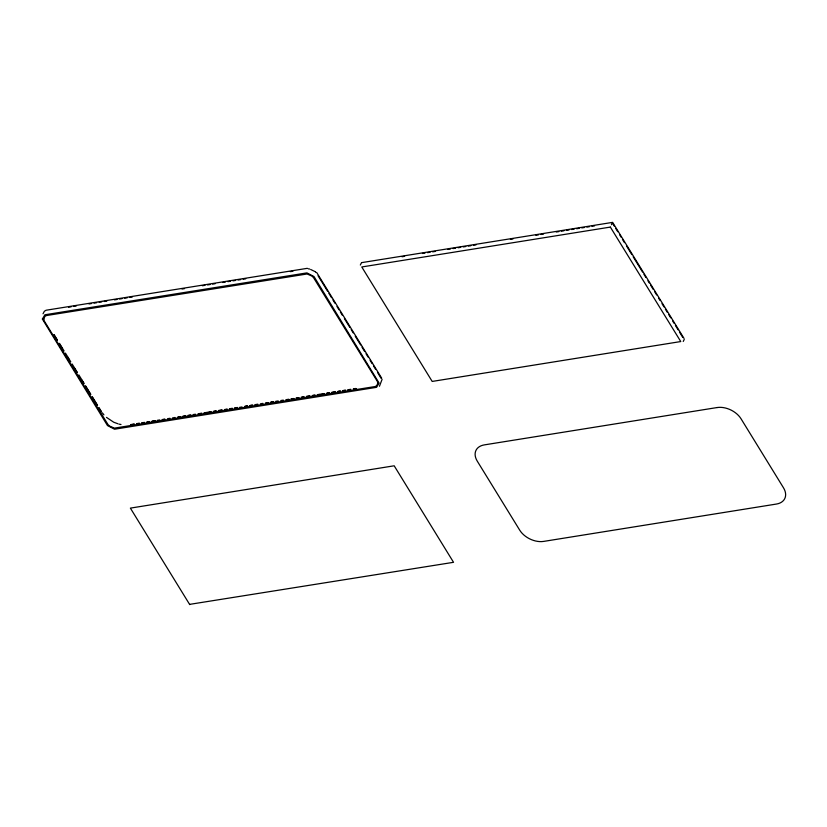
<?xml version="1.0" encoding="UTF-8"?>
<svg xmlns="http://www.w3.org/2000/svg" width="827" height="827" viewBox="0 0 827 827"><rect width="100%" height="100%" fill="white"/><g stroke="black" fill="none" stroke-linecap="round" stroke-linejoin="round"><path stroke-width="1.24" d="M189.745 604.63L130.377 508.119L394.179 465.797L453.537 562.308L189.879 604.33M43.035 313.774L44.379 311.252L46.074 310.239L307.334 268.32M360.324 265.033L361.337 262.986M379.448 386.292L382.105 379.293M611.442 224.748L612.456 222.701M683.236 341.458L684.249 339.411M68.589 307.22L71.143 306.817M73.686 306.403L76.239 305.99M88.985 303.954L91.528 303.54M94.082 303.137L96.625 302.723M99.178 302.31L101.731 301.907M104.274 301.493L106.828 301.09M114.467 299.86L117.02 299.457M119.574 299.043L122.117 298.63M124.67 298.227L127.213 297.813M129.767 297.41L132.31 296.996M182.023 289.026L184.566 288.613M202.408 285.749L204.962 285.346M207.505 284.933L210.058 284.529M212.601 284.116L215.154 283.713M222.804 282.483L225.347 282.069M227.901 281.666L230.444 281.252M232.997 280.849L235.54 280.436M238.093 280.033L240.647 279.619M243.19 279.216L245.743 278.802M290.349 271.649L292.892 271.235M361.854 262.604L612.631 222.37L684.032 338.419M402.046 256.752L404.589 256.339M422.442 253.475L424.985 253.072M427.538 252.659L430.092 252.256M432.635 251.842L435.188 251.439M447.934 249.392L450.488 248.979M453.031 248.576L455.584 248.162M458.137 247.749L460.68 247.345M463.234 246.932L465.787 246.529M468.33 246.115L470.883 245.712M473.426 245.299L475.98 244.895M510.404 239.365L512.947 238.962M535.896 235.281L538.449 234.868M540.992 234.465L543.546 234.051M556.292 232.005L558.845 231.601M561.388 231.188L563.942 230.774M566.485 230.371L569.038 229.958M571.591 229.555L574.134 229.141M576.688 228.738L579.241 228.324M581.784 227.921L584.338 227.508M586.891 227.094L589.434 226.691M591.987 226.278L594.53 225.874M130.532 424.633L134.346 424.013M136.9 423.61L139.443 423.197M141.986 422.793L144.539 422.38M147.082 421.977L149.625 421.563M152.178 421.16L154.721 420.747M157.264 420.343L159.818 419.93M162.361 419.527L164.904 419.113M167.457 418.71L170 418.297M172.543 417.893L175.097 417.48M177.64 417.077L180.183 416.663M182.736 416.26L185.279 415.847M187.822 415.443L190.375 415.03M192.918 414.616L195.461 414.213M198.015 413.8L201.829 413.19M204.383 412.787L210.74 411.763M213.294 411.35L215.837 410.947M218.38 410.533L222.205 409.923M224.748 409.51L227.301 409.107M229.844 408.693L232.387 408.29M234.94 407.876L237.483 407.473M245.123 406.243L247.666 405.84M250.219 405.426L252.762 405.023M255.305 404.61L257.859 404.207M260.402 403.793L262.945 403.39M265.498 402.976L268.041 402.573M270.584 402.16L273.137 401.757M275.68 401.343L278.223 400.94M280.777 400.526L283.32 400.123M285.863 399.71L288.416 399.307M290.959 398.893L293.502 398.49M296.056 398.076L298.599 397.663M301.142 397.26L303.695 396.846M306.238 396.443L310.053 395.833M312.606 395.42L315.149 395.017M317.692 394.603L324.06 393.58M326.613 393.176L329.156 392.763M331.699 392.36L335.524 391.74M338.067 391.336L340.61 390.923M343.164 390.52L345.707 390.106M348.25 389.703L350.803 389.29M353.346 388.886L355.889 388.473M131.462 424.696L134.005 424.292M136.548 423.879L139.091 423.476M141.634 423.062L144.177 422.659M146.72 422.246L149.263 421.842M151.806 421.439L155.621 420.819M161.978 419.806L164.511 419.392M178.498 417.149L181.041 416.746M183.584 416.332L186.127 415.929M188.67 415.516L191.213 415.113M198.842 413.893L201.385 413.479M203.928 413.076L206.471 412.663M209.014 412.26L211.557 411.846M214.1 411.443L216.643 411.029M219.186 410.626L221.729 410.213M224.272 409.81L226.815 409.406M229.348 408.993L231.891 408.59M234.434 408.176L236.977 407.773M239.52 407.36L242.063 406.956M244.606 406.543L247.149 406.14M249.692 405.726L252.235 405.323M254.778 404.91L257.321 404.506M266.222 403.08L268.765 402.666M271.308 402.263L273.851 401.86M286.566 399.813L289.109 399.41M291.652 398.996L294.195 398.593M296.728 398.18L299.271 397.777M301.814 397.373L304.357 396.96M306.9 396.557L309.443 396.143M311.986 395.74L314.529 395.327M317.072 394.924L319.615 394.51M322.158 394.107L324.701 393.693M327.244 393.29L329.787 392.877M332.33 392.474L334.873 392.07M337.416 391.657L339.959 391.254M342.502 390.84L345.045 390.437M347.588 390.024L350.131 389.62M353.946 389.01L356.489 388.597M308.192 268.785L309.743 269.044M118.985 424.148L120.99 424.489M117.93 423.765L113.712 422.225L106.487 417.377M310.756 269.519L315.263 271.701M315.5 271.887L316.028 272.455M102.341 412.838L103.913 414.844M612.383 223.011L614.389 226.278M615.733 228.459L617.748 231.725M619.754 235.002L621.098 237.184M622.442 239.365L624.447 242.631M626.463 245.898L631.828 254.623M633.172 256.804L642.558 272.062M643.902 274.244L645.908 277.521M647.923 280.787L649.267 282.968M650.601 285.15L653.289 289.512M654.633 291.683L656.638 294.96M658.654 298.227L659.998 300.408M662.003 303.674L664.019 306.951M665.353 309.133L667.368 312.399M668.712 314.58L670.718 317.847M672.733 321.124L674.077 323.305M675.411 325.487L678.099 329.839M679.443 332.02L682.792 337.478M316.772 272.61L381.66 378.104M318.054 275.753L327.513 291.135M328.867 293.337L331.565 297.73M332.919 299.932L334.945 303.23M336.982 306.528L339.008 309.815M340.352 312.017L342.388 315.314M344.414 318.612L349.821 327.399M351.175 329.601L353.201 332.899M355.228 336.196L360.634 344.983M361.988 347.185L364.686 351.578M366.041 353.77L368.067 357.068M370.093 360.365L372.129 363.663M373.473 365.865L375.499 369.152M377.536 372.45L381.082 378.352M54.065 334.625L57.404 340.062M59.41 343.329L64.093 350.937M65.436 353.108L70.781 361.812M72.125 363.983L77.48 372.688M78.813 374.869L84.168 383.563M85.501 385.744L90.856 394.438M92.19 396.619L97.545 405.313M98.889 407.494L101.556 411.846M54.065 335.038L57.425 340.497M59.441 343.774L62.139 348.146M67.514 356.892L68.858 359.073M74.234 367.808L76.921 372.181M81.625 379.831L83.641 383.108M85.657 386.385L90.36 394.034M92.376 397.311L97.079 404.961M99.095 408.238L101.111 411.515M42.373 319.036L107.479 425.564L114.55 429.223L376.574 387.325L379.097 383.066L314.002 276.538L306.92 272.889L44.896 314.777L42.373 319.036M43.79 318.984L44.151 320.762L107.996 424.551L109.691 426.122L114.395 428.117L375.044 386.56C377.122 386.085 378.321 383.19 377.319 381.35L313.474 277.552L311.779 275.991L307.075 273.985L46.426 315.552L44.896 316.441L43.79 318.984M610.357 227.084L361.771 266.966L432.19 381.433L680.766 341.551L610.357 227.084M717.05 407.556L484.343 444.885A18.752 12.529 26.4 0 0 477.262 461.135L519.697 530.128A18.752 12.529 26.4 0 0 543.711 541.396L776.419 504.056A18.752 12.529 26.4 0 0 783.5 487.816L741.054 418.813A18.752 12.529 26.4 0 0 717.05 407.556"/></g></svg>
